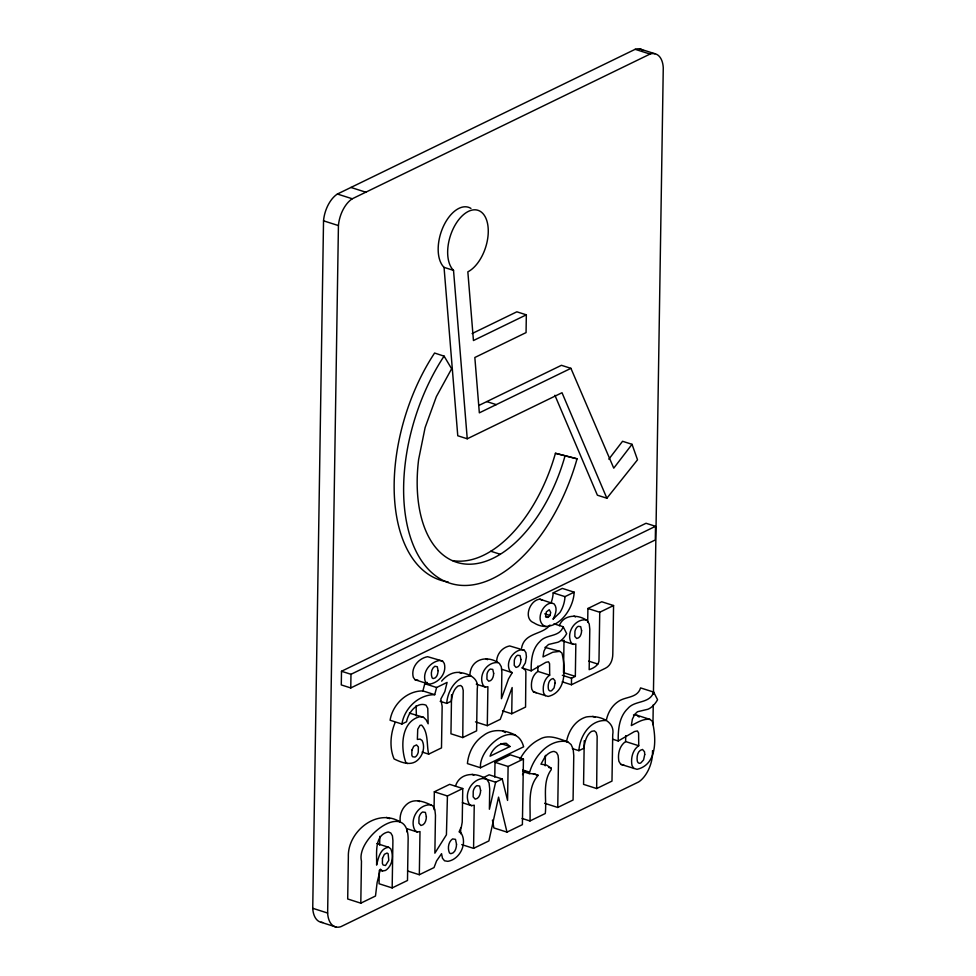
<?xml version="1.0" encoding="UTF-8"?>
<svg xmlns="http://www.w3.org/2000/svg" width="976" height="976" viewBox="0 0 976 976"><rect width="100%" height="100%" fill="white"/><g stroke="black" fill="none" stroke-linecap="round" stroke-linejoin="round"><path stroke-width="1.46" d="M322.617 922.454A24.705 13.908 -72.3 0 1 312.735 908.29L323.532 220.82A24.705 13.908 -72.3 0 1 337.391 194.029L635.156 49.312A24.705 13.908 -72.3 0 1 642.952 50.313M652.541 750.605L652.468 755.18A24.705 13.908 -72.3 0 1 638.609 781.971L340.844 926.688A24.705 13.908 -72.3 0 1 327.631 913.036L338.428 225.578A24.705 13.908 -72.3 0 1 352.275 198.775L650.04 54.07A24.705 13.908 -72.3 0 1 663.265 67.71L653.42 694.204M341.502 671.268L341.283 684.92L350.762 687.946L655.299 539.948L655.518 526.296L646.039 523.27L341.502 671.268L350.982 674.294L655.518 526.296M350.762 687.946L350.982 674.294M399.574 821.572C376.236 807.921 347.371 832.199 348.359 856.879L347.7 898.981L360.803 903.166L361.462 861.052C355.703 838.494 407.358 798.441 408.151 838.372L407.492 880.474L392.169 887.928L379.066 883.744L379.274 870.397M379.664 845.192L379.81 836.298M392.169 887.928L392.913 840.482L392.425 835.81L390.778 832.979L388.253 831.955C373.674 835.066 377.041 854.403 376.602 865.114C378.285 858.331 380.152 848.205 388.631 847.278L390.729 848.778C393.938 855.867 392.364 866.054 385.508 870.446L382.446 870.995L379.823 870.153M406.833 831.833L406.87 828.856M416.386 716.006L416.093 705.746M407.529 870.97L419.326 874.728L419.997 831.552L417.289 832.016L406.809 828.661M434.052 809.641L434.332 791.792L449.655 784.338L462.758 788.523L462.221 822.097L461.404 826.733L459.074 831.869L461.001 832.882C467.724 843.276 460.038 859.38 447.801 861.344L444.544 860.795L442.457 858.246L441.555 853.683L436.565 860.942L434.015 867.591L419.326 874.728M462.758 788.523L447.435 795.977L446.422 834.809L434.869 853.17L435.467 815.204L434.832 809.409L432.697 805.786C424.365 801.699 413.629 797.319 405.906 805.09C401.429 809.397 399.379 815.899 400.306 822.012M451.559 694.729L450.949 733.793L462.77 737.575L476.605 730.853L477.252 688.995C479.35 677.856 468.334 673.55 459.232 672.415C452.364 671.83 445.812 675.953 441.628 681.15M460.623 833.76L460.721 827.807M462.77 737.575L463.21 690.374L462.356 686.994L460.709 685.481L458.098 685.982C453.328 689.41 451.986 695.705 451.254 701.207L446.74 703.403L440.164 701.305M461.77 844.606L473.567 848.364L474.238 805.188L471.53 805.651L462.368 802.723M475.471 721.874L487.292 725.656L487.902 686.689L485.462 687.104L476.264 684.164M494.771 777.055L495.003 762.305L510.326 754.851L523.429 759.035L522.392 824.635L506.995 832.125L493.893 827.941L492.453 820.096M506.995 832.125L498.565 797.136L488.891 840.922L473.567 848.364M523.429 759.035L508.106 766.489L507.569 800.418L502.237 778.994L489.135 774.81L482.534 778.006L495.637 782.191L502.237 778.994M502.53 710.845L511.729 713.773L512.144 687.543L500.261 719.349L487.292 725.656M472.103 333.56L516.853 311.808L526.332 314.833L526.064 332.596L474.836 357.497L479.338 412.848L570.923 368.342L613.758 468.163L632.033 444.312L622.554 441.286L608.841 459.171M522.087 818.449L529.956 820.962C530.859 805.798 527.028 787.839 538.154 775.31L534.201 773.809L529.285 773.614C533.274 757.339 549.061 737.905 567.727 741.784L571.07 744.542L573.156 749.104L573.766 755.522L573.071 800.015L557.747 807.457L544.645 803.272M521.989 667.926L531.188 670.854C531.005 660.63 531.944 649.04 539.838 641.574C546.279 633.839 559.577 637.548 563.176 626.738L553.978 623.798M544.95 647.369L559.76 651.358L561.944 653.042C565.458 667.535 566.946 692.094 548.134 696.449L533.482 691.935L531.81 689.3C530.529 682.919 532.225 675.197 537.861 671.378L537.935 666.071M545.23 765.831L545.401 755.351M545.303 695.705L543.644 693.082C542.351 686.689 544.059 678.979 549.683 675.148L549.573 663.668L548.5 661.801L545.901 662.326L531.188 670.854M557.747 807.457L558.504 759.535L558.04 755.351L556.515 752.545L554.051 751.41A20.228 11.383 -72.3 0 0 545.072 756.79L540.936 764.184L546.475 765.025L551.269 768.222L551.245 769.649C542.022 782.301 546.938 799.137 545.279 813.52L529.956 820.962M564.018 640.183L563.506 672.61L575.328 676.392L575.84 643.953L573.4 644.367L561.578 640.598M562.237 681.834L571.436 684.762L571.533 678.235L575.328 676.392M584.246 740.747L583.563 784.362L596.665 788.547L611.989 781.093L612.721 734.708C615.392 720.044 597.532 714.969 586.283 716.97C575.206 720.203 568.447 731.012 566.47 741.87M587.698 621.968L587.906 608.487L601.741 601.765L613.562 605.535L612.806 653.932C612.757 659.483 610.793 665.608 605.474 668.218L571.436 684.762M596.665 788.547L597.153 736.246L596.214 732.5L594.384 730.829L591.505 731.378C586.21 735.184 584.722 742.15 583.904 748.25L578.902 750.678L572.351 748.592M613.562 605.535L599.74 612.257L599.008 658.727C599.776 664.815 594.079 667.987 589.162 669.67L589.797 629.203L589.223 623.969L587.296 620.699C578.475 614.209 563.579 614.026 559.333 625.738M613.001 739.308L618.235 740.979C618.04 729.645 619.077 716.799 627.812 708.527C634.961 699.963 649.699 704.074 653.676 692.094L640.573 687.909C637.377 698.34 625.762 696.291 618.455 701.39C611.94 705.599 607.914 712.675 606.352 720.154M633.485 714.957L636.791 715.188L649.894 719.373L652.31 721.24C656.214 737.295 657.861 764.501 637.023 769.332L620.773 764.33L618.93 761.414C617.503 754.35 619.394 745.786 625.628 741.553L625.714 735.672M633.875 768.515L632.033 765.599C630.606 758.523 632.497 749.971 638.731 745.737L638.609 733.025L637.426 730.951L634.534 731.524L618.235 740.979M652.944 724.692L653.249 704.879M469.871 675.624C470.176 659.19 486.914 654.408 499.37 663.424L501.286 666.706L501.859 671.939L501.444 698.694L508.508 678.906L512.241 672.635L510.57 672.013C504.714 663.814 511.912 651.053 521.538 649.723L524.307 650.272L525.93 652.639L526.418 656.811L525.344 662.936L522.343 667.828L525.186 669.865L525.881 671.83L525.564 707.051L511.729 713.773M496.686 661.74C496.601 654.152 502.262 647.344 509.704 645.953L524.307 650.272M480.521 767.77C478.435 748.055 515.499 716.982 523.636 746.811L480.521 767.77L467.419 763.586C468.431 752.618 473.97 741.845 483.242 735.66C492.868 727.986 505.397 730.085 515.694 735.184M574.169 592.176C573.461 611.049 554.417 635.827 533.811 622.798C522.941 618.662 529.7 599.984 539.887 599.166L554.1 603.888C557.906 608.341 555.417 614.758 552.977 619.26L559.943 612.525A19.337 10.882 -72.3 0 0 564.994 596.641L574.169 592.176L562.335 588.406L553.172 592.859A19.337 10.882 -72.3 0 1 550.891 603.278M446.74 703.403C447.472 690.471 456.695 675.526 471.054 676.197M578.902 750.678C579.72 736.355 589.931 719.788 605.852 720.532M427.403 682.456L424.792 683.725L422.901 690.91C406.65 690.764 392.572 704.55 390.083 720.239L401.905 724.021L406.565 721.752C407.931 713.358 416.569 701.366 425.987 705.148L427.781 708.32L428.147 723.802L426.146 719.837L423.523 717.336L409.371 713.102M422.096 752.045L428.671 754.143L441.494 747.909L442.152 706.368L440.835 699.036L444.836 691.63L447.081 682.407L436.614 687.494L434.723 694.68C418.472 694.546 404.393 708.332 401.905 724.021M495.637 782.191L489.391 809.25L489.708 788.84L489.074 783.045L486.939 779.421C476.325 772.004 459.855 772.077 455.463 786.205M550.013 615.502L550.732 612.489L549.293 609.719L546.365 611.903L545.645 614.965L546.279 617.308L548.097 617.381L550.013 615.502L544.754 613.819M521.599 648.003C524.417 632.277 542.607 635.01 549.988 625.018M395.085 722.691C390.363 733.745 389.339 748.031 394.097 758.925C401.612 762.61 411.323 766.575 418.277 759.548C423.059 754.765 425.28 746.664 422.059 740.467L420.083 739.113L417.374 739.442L417.728 729.206L420.022 725.314L421.62 725.131C428.61 732.5 426.488 744.847 428.671 754.143M519.927 759.218C524.454 750.959 530.81 743.712 539.338 739.454C548.524 733.83 558.65 738.747 567.727 741.784M522.526 774.663L525.051 771.125M554.893 395.256L597.385 495.198L606.865 498.224L637.523 459.794L632.033 444.312M526.332 314.833L473.445 340.539L467.846 271.853A32.952 18.544 -72.3 0 0 487.61 223.846A32.952 18.544 -72.3 0 0 457.903 220.796A32.952 18.544 -72.3 0 0 453.523 270.376L467.248 438.785L562.017 392.73L606.865 498.224M478.972 405.394L561.432 365.305L570.923 368.342M510.009 746.494L490.074 756.18C492.087 749.312 498.773 742.968 506.19 743.285L510.009 746.494L500.834 743.566M360.803 903.166L375.492 896.029L377.126 882.524L380.408 869.152L382.446 870.995M551.708 602.948C541.534 603.754 534.763 622.432 545.633 626.58M559.76 651.358L552.843 652.224L542.998 656.933L543.937 651.163L546.145 646.746L548.524 644.477L557.955 642.232A19.471 10.968 -72.3 0 0 566.69 633.631L563.176 626.738M649.894 719.373C643.16 718.495 637.121 722.667 631.326 725.558L632.375 719.166L634.815 714.273L637.45 711.748L647.893 709.259A21.582 12.151 -72.3 0 0 657.58 699.731L653.676 692.094M585.807 619.858C574.425 618.918 565.751 633.278 571.375 643.038L573.4 644.367M497.87 662.594C486.487 661.655 477.813 676.002 483.437 685.774L485.462 687.104M485.279 778.494C472.677 777.457 463.063 793.354 469.297 804.187L471.53 805.651M431.038 804.858C418.436 803.821 408.822 819.718 415.056 830.539L417.289 832.016M442.531 661.033L439.432 660.471C430.123 662.167 422.523 671.561 425.133 681.126L426.89 683.517L429.977 684.078C439.298 682.383 446.886 672.989 444.275 663.424L442.531 661.033L427.61 656.689C418.301 658.385 410.701 667.779 413.312 677.344L415.056 679.735L426.89 683.517M415.056 679.735L418.155 680.309M423.523 717.336L420.034 716.64C400.721 721.386 400.428 748.067 405.918 762.707L407.407 763.537M452.632 560.59A126.282 71.089 -72.3 0 0 555.429 453.291L577.06 458.818A148.242 83.448 -72.3 0 1 434.906 575.267A148.242 83.448 -72.3 0 1 444.056 356.142L434.588 353.031A148.279 83.472 -72.3 0 0 394.475 497.833A148.279 83.472 -72.3 0 0 448.167 581.94M555.429 453.291L577.06 458.818M533.482 691.935L536.312 692.667M620.773 764.33L623.92 765.147M640.085 49.007L654.969 53.753M635.156 49.312L650.04 54.07M350.921 187.441L365.817 192.199M337.391 194.029L352.275 198.775M323.532 220.82L338.428 225.578M470.944 208.425A32.952 18.544 -72.3 0 0 443.287 226.615A32.952 18.544 -72.3 0 0 444.043 267.351L453.523 270.376M486.78 401.587L496.259 404.625M467.248 438.785L457.768 435.76L444.043 267.351M490.794 551.245L500.285 554.27M553.172 592.859L564.994 596.641M587.906 608.487L599.74 612.257M545.474 616.539L548.097 617.381M588.723 661.142L597.922 664.083M562.335 675.294L571.533 678.235M537.861 671.378L549.683 675.148M501.725 669.28L512.241 672.635M625.628 741.553L638.731 745.737M424.792 683.725L436.614 687.494M422.901 690.91L434.723 694.68M548.646 767.392L551.269 768.222M522.758 769.979L529.309 772.077M532.92 773.639L538.154 775.31M495.003 762.305L508.106 766.489M522.733 771.528L529.285 773.614M434.332 791.792L447.435 795.977M376.834 843.52L388.631 847.278M312.735 908.29L327.631 913.048M321.031 922.247L335.915 926.993M539.887 599.166L542.278 600.118M592.749 716.347L595.262 717.348M459.232 672.415L461.489 673.318M386.472 817.388L389.656 818.681M573.986 616.088L575.474 616.917M486.048 658.824L487.536 659.654M472.177 774.322L473.836 775.237M417.935 800.674L419.595 801.601M502.591 731.012L505.361 732.549M636.791 715.188L639.207 717.055M444.068 356.057L451.62 368.782L436.37 396.622L425.121 427.561L418.631 459.464A126.282 71.089 -72.3 0 0 470.139 564.201A126.282 71.089 -72.3 0 0 564.909 456.317M438.078 670.634C438.029 673.782 436.919 678.222 433.173 678.576L432.136 677.881C430.611 674.099 431.16 668.67 434.808 666.279L437.285 666.718L438.078 670.634M456.524 844.289C456.463 847.985 455.133 853.231 450.766 853.695L449.485 852.951C447.398 848.449 448.301 841.849 452.583 838.909L455.499 839.372L456.524 844.289M411.909 750.105L411.823 755.204L412.519 756.729L414.971 757.083A5.417 3.05 -72.3 0 0 418.277 752.057L418.362 746.957L416.532 744.908L413.775 746.237L411.909 750.105M426.378 816.802C426.305 820.255 424.975 825.037 420.937 825.501L418.911 823.219L418.997 817.571A6.002 3.379 -72.3 0 1 422.669 812.008L425.39 812.398L426.378 816.802M480.619 790.438C480.546 793.891 479.216 798.685 475.19 799.137L473.153 796.867L473.238 791.207A6.002 3.379 -72.3 0 1 476.91 785.643L479.631 786.034L480.619 790.438M493.661 673.367C493.6 676.49 492.404 680.809 488.756 681.224L486.926 679.174L487 674.074A5.417 3.05 -72.3 0 1 490.318 669.048L492.77 669.402L493.661 673.367M520.977 659.569C520.916 662.68 519.708 667.011 516.072 667.425L514.23 665.364L514.315 660.264A5.417 3.05 -72.3 0 1 517.634 655.238L520.074 655.591L520.977 659.569M555.1 683.029L554.063 687.946L551.574 690.703A5.417 3.05 -72.3 0 1 548.366 688.849C547.731 685.067 548.61 679.272 553.124 678.527L554.905 680.601L555.1 683.029M581.598 630.642C581.537 633.753 580.33 638.072 576.694 638.487L574.852 636.437L574.937 631.338A5.417 3.05 -72.3 0 1 578.256 626.311L580.696 626.665L581.598 630.642M644.733 754.472L643.587 759.914L640.817 762.964A6.002 3.379 -72.3 0 1 637.267 760.914C636.572 756.729 637.535 750.3 642.537 749.47L644.514 751.788L644.733 754.472M382.47 858.331L382.397 863.418L383.104 865.017L385.508 865.505L388.802 860.307L388.131 853.683L387.021 853.036L384.373 854.329L382.47 858.331"/></g></svg>
